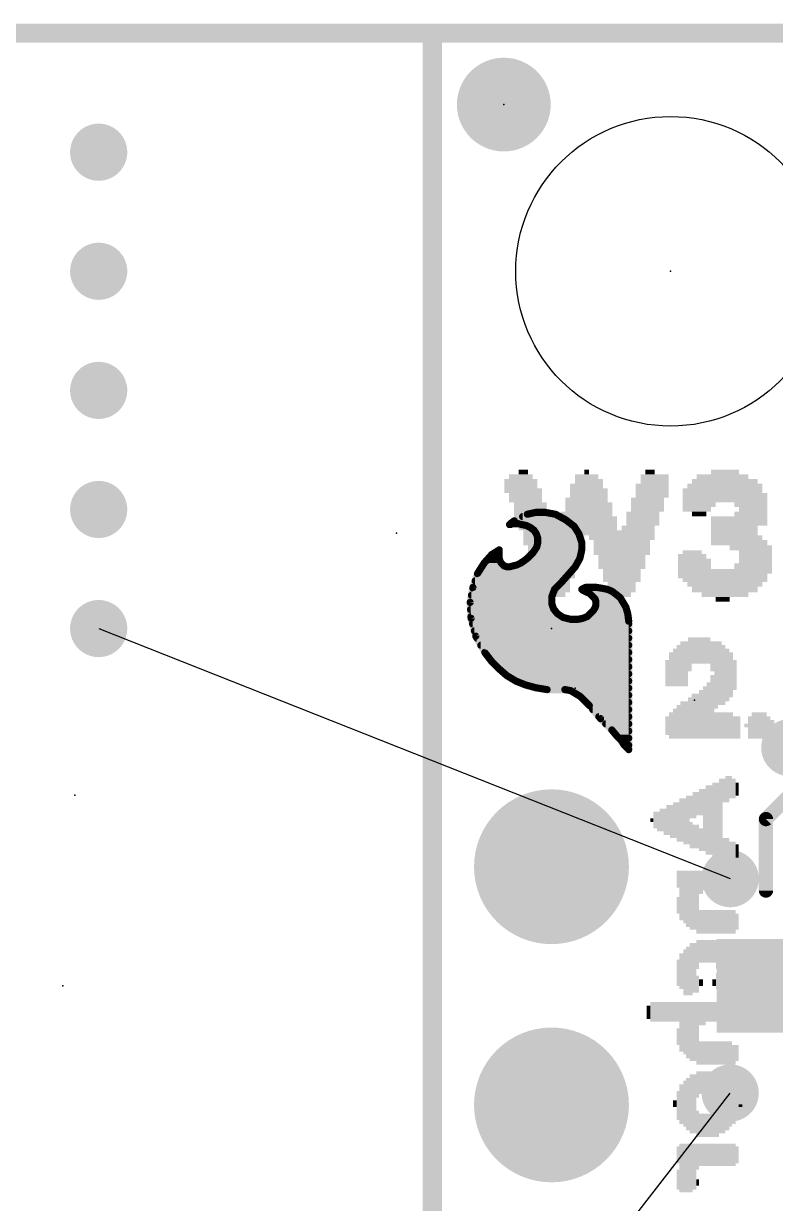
# Model space of a CAD drawing. Extents: x -17 to 166, y -13 to 51.
# Drawn here: x 43.9 to 51.92, y 23.08 to 35.66 of the extents above; entities that cross this region are included whole.
import ezdxf

# ---------------------------------------------------------------- set-up
doc = ezdxf.new("R2010")
doc.units = 0
for name, color, linetype in [('1', 12, 'CONTINUOUS'), ('16', 132, 'CONTINUOUS'), ('18', 110, 'CONTINUOUS'), ('19', 53, 'CONTINUOUS'), ('20', 31, 'CONTINUOUS'), ('21', 41, 'CONTINUOUS'), ('22', 40, 'CONTINUOUS'), ('23', 53, 'CONTINUOUS'), ('24', 53, 'CONTINUOUS')]:
    doc.layers.add(name, color=color, linetype=linetype)

# ---------------------------------------------------------------- blocks, each defined once
blk = doc.blocks.new('RECT')
blk.add_solid([(-0.5, -0.5), (0.5, -0.5), (-0.5, 0.5), (0.5, 0.5)])
blk = doc.blocks.new('PIE')
at = {"const_width": 0.5}
blk.add_lwpolyline([(0, -0.25, 1), (0, 0.25, 1), (0, -0.25)], format="xyb", dxfattribs=at)
blk = doc.blocks.new('ROUNDV')
at = {"const_width": 0.5}
blk.add_lwpolyline([(0, -0.25, 1), (0, 0.25, 1), (0, -0.25)], format="xyb", dxfattribs=at)

msp = doc.modelspace()

# ---------------------------------------------------------------- linework, layer by layer
at = {"layer": '1', "const_width": 0.2032}
for points in [[(25.4, 35.56), (48.26, 35.56)], [(48.26, 35.56), (48.26, 22.86)], [(48.26, 22.86), (48.26, 35.56)], [(48.26, 35.56), (60.96, 35.56)]]:
    msp.add_lwpolyline(points, dxfattribs=at)
at = {"layer": '1', "const_width": 0.1016}
for points in [[(48.3108, 35.56, 1), (48.2092, 35.56)], [(48.3108, 35.56, 1), (48.2092, 35.56)], [(48.26, 35.6108, 1), (48.26, 35.5092)], [(48.26, 35.5092, 1), (48.26, 35.6108)]]:
    msp.add_lwpolyline(points, format="xyb", dxfattribs=at)
at = {"layer": '16'}
for points, const_width in [([(25.4, 35.56), (48.26, 35.56)], 0.2032), ([(48.26, 35.56), (48.26, 22.86)], 0.2032), ([(48.26, 22.86), (48.26, 35.56)], 0.2032), ([(48.26, 35.56), (60.96, 35.56)], 0.2032), ([(49.133, 30.359), (49.273, 30.429)], 0.0762), ([(49.273, 30.429), (49.363, 30.449)], 0.0762), ([(49.363, 30.449), (49.463, 30.449)], 0.0762), ([(49.463, 30.449), (49.573, 30.429)], 0.0762), ([(49.573, 30.429), (49.683, 30.369)], 0.0762), ([(49.083, 30.319), (49.093, 30.329)], 0.0762), ([(49.093, 30.319), (49.083, 30.319)], 0.0762), ([(49.0916, 30.3276), (49.1102, 30.3276)], 0.0762), ([(49.093, 30.329), (49.133, 30.359)], 0.0762), ([(49.113, 30.329), (49.093, 30.319)], 0.0762), ([(49.173, 30.329), (49.113, 30.329)], 0.0762), ([(49.213, 30.319), (49.173, 30.329)], 0.0762), ([(49.1786, 30.3276), (49.7362, 30.3276)], 0.0762), ([(49.263, 30.309), (49.213, 30.319)], 0.0762), ([(49.2226, 30.4038), (49.6192, 30.4038)], 0.0762), ([(49.303, 30.289), (49.263, 30.309)], 0.0762), ([(49.343, 30.259), (49.303, 30.289)], 0.0762), ([(49.683, 30.369), (49.773, 30.299)], 0.0762), ([(49.773, 30.299), (49.823, 30.219)], 0.0762), ([(49.363, 30.229), (49.343, 30.259)], 0.0762), ([(49.3481, 30.2514), (49.8028, 30.2514)], 0.0762), ([(49.373, 30.209), (49.363, 30.229)], 0.0762), ([(49.383, 30.179), (49.373, 30.209)], 0.0762), ([(49.383, 30.119), (49.383, 30.179)], 0.0762), ([(49.383, 30.1752), (49.8376, 30.1752)], 0.0762), ([(49.823, 30.219), (49.853, 30.129)], 0.0762), ([(48.893, 29.999), (48.973, 30.049)], 0.0762), ([(48.973, 30.049), (48.973, 29.959)], 0.0762), ([(49.333, 30.019), (49.373, 30.079)], 0.0762), ([(49.373, 30.079), (49.383, 30.119)], 0.0762), ([(49.378, 30.099), (49.853, 30.099)], 0.0762), ([(49.853, 30.049), (49.833, 29.959)], 0.0762), ([(49.853, 30.129), (49.853, 30.049)], 0.0762), ([(48.743, 29.799), (48.813, 29.909)], 0.0762), ([(48.813, 29.909), (48.893, 29.999)], 0.0762), ([(48.8464, 29.9466), (48.9771, 29.9466)], 0.0762), ([(48.9311, 30.0228), (48.973, 30.0228)], 0.0762), ([(48.973, 29.959), (48.983, 29.929)], 0.0762), ([(48.983, 29.929), (48.993, 29.909)], 0.0762), ([(48.993, 29.909), (49.023, 29.879)], 0.0762), ([(49.163, 29.889), (49.203, 29.909)], 0.0762), ([(49.203, 29.909), (49.233, 29.929)], 0.0762), ([(49.233, 29.929), (49.273, 29.959)], 0.0762), ([(49.2565, 29.9466), (49.8261, 29.9466)], 0.0762), ([(49.273, 29.959), (49.333, 30.019)], 0.0762), ([(49.3355, 30.0228), (49.8472, 30.0228)], 0.0762), ([(49.833, 29.959), (49.783, 29.869)], 0.0762), ([(48.693, 29.649), (48.743, 29.799)], 0.0762), ([(48.7414, 29.7942), (49.7176, 29.7942)], 0.0762), ([(48.7884, 29.8704), (49.0488, 29.8704)], 0.0762), ([(49.023, 29.879), (49.053, 29.869)], 0.0762), ([(49.053, 29.869), (49.083, 29.869)], 0.0762), ([(49.083, 29.869), (49.163, 29.889)], 0.0762), ([(49.0886, 29.8704), (49.7838, 29.8704)], 0.0762), ([(49.713, 29.789), (49.633, 29.699)], 0.0762), ([(49.783, 29.869), (49.713, 29.789)], 0.0762), ([(48.716, 29.718), (49.6499, 29.718)], 0.0762), ([(49.633, 29.699), (49.563, 29.629)], 0.0762), ([(48.663, 29.489), (48.693, 29.649)], 0.0762), ([(48.6774, 29.5656), (49.5392, 29.5656)], 0.0762), ([(48.6917, 29.6418), (49.5758, 29.6418)], 0.0762), ([(49.563, 29.629), (49.533, 29.549)], 0.0762), ([(49.533, 29.549), (49.533, 29.479)], 0.0762), ([(49.853, 29.629), (49.893, 29.649)], 0.0762), ([(49.863, 29.619), (49.853, 29.629)], 0.0762), ([(49.903, 29.599), (49.863, 29.619)], 0.0762), ([(49.8786, 29.6418), (50.0562, 29.6418)], 0.0762), ([(49.893, 29.649), (50.013, 29.649)], 0.0762), ([(49.933, 29.589), (49.903, 29.599)], 0.0762), ([(49.993, 29.529), (49.933, 29.589)], 0.0762), ([(49.9564, 29.5656), (50.2298, 29.5656)], 0.0762), ([(50.013, 29.649), (50.073, 29.639)], 0.0762), ([(50.073, 29.639), (50.123, 29.629)], 0.0762), ([(50.123, 29.629), (50.173, 29.609)], 0.0762), ([(50.173, 29.609), (50.213, 29.579)], 0.0762), ([(50.213, 29.579), (50.263, 29.539)], 0.0762), ([(50.263, 29.539), (50.323, 29.439)], 0.0762), ([(48.673, 29.319), (48.663, 29.489)], 0.0762), ([(48.6631, 29.4894), (49.533, 29.4894)], 0.0762), ([(48.6675, 29.4132), (49.5576, 29.4132)], 0.0762), ([(49.533, 29.479), (49.553, 29.419)], 0.0762), ([(49.553, 29.419), (49.593, 29.369)], 0.0762), ([(49.973, 29.399), (49.993, 29.429)], 0.0762), ([(49.9825, 29.4132), (50.3304, 29.4132)], 0.0762), ([(50.003, 29.499), (49.993, 29.529)], 0.0762), ([(49.993, 29.429), (50.003, 29.459)], 0.0762), ([(50.003, 29.459), (50.003, 29.499)], 0.0762), ([(50.003, 29.4894), (50.2928, 29.4894)], 0.0762), ([(50.323, 29.439), (50.343, 29.369)], 0.0762), ([(48.6719, 29.337), (49.641, 29.337)], 0.0762), ([(48.723, 29.129), (48.673, 29.319)], 0.0762), ([(49.593, 29.369), (49.653, 29.329)], 0.0762), ([(49.653, 29.329), (49.733, 29.309)], 0.0762), ([(49.733, 29.309), (49.813, 29.309)], 0.0762), ([(49.813, 29.309), (49.863, 29.319)], 0.0762), ([(49.863, 29.319), (49.913, 29.339)], 0.0762), ([(49.908, 29.337), (50.347, 29.337)], 0.0762), ([(49.913, 29.339), (49.973, 29.399)], 0.0762), ([(50.343, 29.369), (50.353, 29.289)], 0.0762), ([(50.353, 29.289), (50.353, 27.919)], 0.0762), ([(48.6883, 29.2608), (50.353, 29.2608)], 0.0762), ([(48.7084, 29.1846), (50.353, 29.1846)], 0.0762), ([(48.823, 28.949), (48.723, 29.129)], 0.0762), ([(48.7344, 29.1084), (50.353, 29.1084)], 0.0762), ([(48.7768, 29.0322), (50.353, 29.0322)], 0.0762), ([(48.8191, 28.956), (50.353, 28.956)], 0.0762), ([(48.893, 28.859), (48.823, 28.949)], 0.0762), ([(48.8768, 28.8798), (50.353, 28.8798)], 0.0762), ([(48.973, 28.779), (48.893, 28.859)], 0.0762), ([(48.9484, 28.8036), (50.353, 28.8036)], 0.0762), ([(49.053, 28.709), (48.973, 28.779)], 0.0762), ([(49.032, 28.7274), (50.353, 28.7274)], 0.0762), ([(49.153, 28.649), (49.053, 28.709)], 0.0762), ([(49.1493, 28.6512), (50.353, 28.6512)], 0.0762), ([(49.253, 28.609), (49.153, 28.649)], 0.0762), ([(49.363, 28.579), (49.253, 28.609)], 0.0762), ([(49.483, 28.559), (49.363, 28.579)], 0.0762), ([(49.387, 28.575), (50.353, 28.575)], 0.0762), ([(49.673, 28.559), (49.483, 28.559)], 0.0762), ([(49.733, 28.549), (49.673, 28.559)], 0.0762), ([(49.833, 28.489), (49.733, 28.549)], 0.0762), ([(49.8167, 28.4988), (50.353, 28.4988)], 0.0762), ([(49.933, 28.389), (49.833, 28.489)], 0.0762), ([(49.8994, 28.4226), (50.353, 28.4226)], 0.0762), ([(50.053, 28.249), (49.933, 28.389)], 0.0762), ([(49.9695, 28.3464), (50.353, 28.3464)], 0.0762), ([(50.0348, 28.2702), (50.353, 28.2702)], 0.0762), ([(50.173, 28.129), (50.053, 28.249)], 0.0762), ([(50.108, 28.194), (50.353, 28.194)], 0.0762), ([(50.223, 28.069), (50.173, 28.129)], 0.0762), ([(50.1823, 28.1178), (50.353, 28.1178)], 0.0762), ([(50.273, 28.019), (50.223, 28.069)], 0.0762), ([(50.2504, 28.0416), (50.353, 28.0416)], 0.0762), ([(50.303, 27.969), (50.273, 28.019)], 0.0762), ([(50.353, 27.919), (50.303, 27.969)], 0.0762), ([(50.3066, 27.9654), (50.353, 27.9654)], 0.0762)]:
    msp.add_lwpolyline(points, dxfattribs=dict(at, const_width=const_width))
for points, const_width in [([(48.3108, 35.56, 1), (48.2092, 35.56)], 0.1016), ([(48.3108, 35.56, 1), (48.2092, 35.56)], 0.1016), ([(48.26, 35.6108, 1), (48.26, 35.5092)], 0.1016), ([(48.26, 35.5092, 1), (48.26, 35.6108)], 0.1016), ([(49.2689, 30.4476, 1), (49.2771, 30.4104)], 0.0381), ([(49.2815, 30.412, 1), (49.2645, 30.446)], 0.0381), ([(49.363, 30.4681, 1), (49.363, 30.43)], 0.0381), ([(49.3671, 30.4304, 1), (49.3589, 30.4676)], 0.0381), ([(49.4664, 30.4677, 1), (49.4596, 30.4303)], 0.0381), ([(49.463, 30.43, 1), (49.463, 30.4681)], 0.0381), ([(49.5821, 30.4457, 1), (49.5639, 30.4123)], 0.0381), ([(49.5696, 30.4103, 1), (49.5764, 30.4477)], 0.0381), ([(49.083, 30.3381, 1), (49.083, 30.3)], 0.0381), ([(49.0695, 30.3325, 1), (49.0965, 30.3055)], 0.0381), ([(49.0916, 30.3467, 1), (49.0916, 30.3086)], 0.0381), ([(49.0845, 30.336, 1), (49.1015, 30.302)], 0.0381), ([(49.0816, 30.3442, 1), (49.1044, 30.3138)], 0.0381), ([(49.1065, 30.3155, 1), (49.0795, 30.3425)], 0.0381), ([(49.093, 30.3, 1), (49.093, 30.3381)], 0.0381), ([(49.113, 30.3481, 1), (49.113, 30.31)], 0.0381), ([(49.1215, 30.312, 1), (49.1045, 30.346)], 0.0381), ([(49.1102, 30.3086, 1), (49.1102, 30.3467)], 0.0381), ([(49.1245, 30.376, 1), (49.1415, 30.342)], 0.0381), ([(49.1444, 30.3438, 1), (49.1216, 30.3742)], 0.0381), ([(49.1776, 30.3475, 1), (49.1684, 30.3105)], 0.0381), ([(49.1786, 30.3467, 1), (49.1786, 30.3086)], 0.0381), ([(49.173, 30.31, 1), (49.173, 30.3481)], 0.0381), ([(49.2167, 30.3377, 1), (49.2093, 30.3003)], 0.0381), ([(49.2226, 30.4229, 1), (49.2226, 30.3848)], 0.0381), ([(49.2084, 30.3005, 1), (49.2176, 30.3375)], 0.0381), ([(49.2715, 30.326, 1), (49.2545, 30.292)], 0.0381), ([(49.2593, 30.2903, 1), (49.2667, 30.3277)], 0.0381), ([(49.3144, 30.3042, 1), (49.2916, 30.2738)], 0.0381), ([(49.2945, 30.272, 1), (49.3115, 30.306)], 0.0381), ([(49.6192, 30.3848, 1), (49.6192, 30.4229)], 0.0381), ([(49.6947, 30.384, 1), (49.6713, 30.354)], 0.0381), ([(49.6739, 30.3523, 1), (49.6921, 30.3857)], 0.0381), ([(49.7362, 30.3086, 1), (49.7362, 30.3467)], 0.0381), ([(49.7892, 30.3091, 1), (49.7568, 30.2889)], 0.0381), ([(49.7613, 30.284, 1), (49.7847, 30.314)], 0.0381), ([(49.3589, 30.2696, 1), (49.3271, 30.2484)], 0.0381), ([(49.3481, 30.2705, 1), (49.3481, 30.2324)], 0.0381), ([(49.3316, 30.2438, 1), (49.3544, 30.2742)], 0.0381), ([(49.38, 30.2375, 1), (49.346, 30.2205)], 0.0381), ([(49.3471, 30.2184, 1), (49.3789, 30.2396)], 0.0381), ([(49.3911, 30.215, 1), (49.3549, 30.203)], 0.0381), ([(49.356, 30.2005, 1), (49.39, 30.2175)], 0.0381), ([(49.4021, 30.179, 1), (49.364, 30.179)], 0.0381), ([(49.383, 30.1943, 1), (49.383, 30.1562)], 0.0381), ([(49.3649, 30.173, 1), (49.4011, 30.185)], 0.0381), ([(49.8028, 30.2324, 1), (49.8028, 30.2705)], 0.0381), ([(49.8411, 30.225, 1), (49.8049, 30.213)], 0.0381), ([(49.8068, 30.2089, 1), (49.8392, 30.2291)], 0.0381), ([(49.8376, 30.1562, 1), (49.8376, 30.1943)], 0.0381), ([(48.992, 30.049, 1), (48.9539, 30.049)], 0.0381), ([(48.9831, 30.0328, 1), (48.9629, 30.0652)], 0.0381), ([(49.3545, 30.0836, 1), (49.3915, 30.0744)], 0.0381), ([(49.3889, 30.0684, 1), (49.3571, 30.0896)], 0.0381), ([(49.378, 30.1181, 1), (49.378, 30.08)], 0.0381), ([(49.364, 30.119, 1), (49.4021, 30.119)], 0.0381), ([(49.4015, 30.1144, 1), (49.3645, 30.1236)], 0.0381), ([(49.8721, 30.129, 1), (49.834, 30.129)], 0.0381), ([(49.8716, 30.0449, 1), (49.8344, 30.0531)], 0.0381), ([(49.8349, 30.123, 1), (49.8711, 30.135)], 0.0381), ([(49.853, 30.08, 1), (49.853, 30.1181)], 0.0381), ([(48.8291, 29.8988, 1), (48.7969, 29.9192)], 0.0381), ([(48.8464, 29.9657, 1), (48.8464, 29.9276)], 0.0381), ([(48.8829, 30.0152, 1), (48.9031, 29.9828)], 0.0381), ([(48.9072, 29.9863, 1), (48.8788, 30.0117)], 0.0381), ([(48.9311, 30.0419, 1), (48.9311, 30.0038)], 0.0381), ([(48.9539, 29.959, 1), (48.992, 29.959)], 0.0381), ([(48.9911, 29.965, 1), (48.9549, 29.953)], 0.0381), ([(49, 29.9375, 1), (48.966, 29.9205)], 0.0381), ([(48.9649, 29.923, 1), (49.0011, 29.935)], 0.0381), ([(48.973, 30.0038, 1), (48.973, 30.0419)], 0.0381), ([(49.0065, 29.9225, 1), (48.9795, 29.8955)], 0.0381), ([(48.9771, 29.9276, 1), (48.9771, 29.9657)], 0.0381), ([(49.2115, 29.892, 1), (49.1945, 29.926)], 0.0381), ([(49.2216, 29.9442, 1), (49.2444, 29.9138)], 0.0381), ([(49.2436, 29.9131, 1), (49.2224, 29.9449)], 0.0381), ([(49.2565, 29.9657, 1), (49.2565, 29.9276)], 0.0381), ([(49.2595, 29.9725, 1), (49.2865, 29.9455)], 0.0381), ([(49.2844, 29.9438, 1), (49.2616, 29.9742)], 0.0381), ([(49.3171, 30.0296, 1), (49.3489, 30.0084)], 0.0381), ([(49.3355, 30.0419, 1), (49.3355, 30.0038)], 0.0381), ([(49.3465, 30.0055, 1), (49.3195, 30.0325)], 0.0381), ([(49.8144, 29.9631, 1), (49.8516, 29.9549)], 0.0381), ([(49.8497, 29.9497, 1), (49.8163, 29.9683)], 0.0381), ([(49.8261, 29.9276, 1), (49.8261, 29.9657)], 0.0381), ([(49.834, 30.049, 1), (49.8721, 30.049)], 0.0381), ([(49.8472, 30.0038, 1), (49.8472, 30.0419)], 0.0381), ([(48.7414, 29.8133, 1), (48.7414, 29.7752)], 0.0381), ([(48.7269, 29.8092, 1), (48.7591, 29.7888)], 0.0381), ([(48.7611, 29.793, 1), (48.7249, 29.805)], 0.0381), ([(48.7884, 29.8895, 1), (48.7884, 29.8514)], 0.0381), ([(48.7988, 29.9217, 1), (48.8272, 29.8963)], 0.0381), ([(48.976, 29.9005, 1), (49.01, 29.9175)], 0.0381), ([(49.029, 29.8971, 1), (49.017, 29.8609)], 0.0381), ([(49.0095, 29.8655, 1), (49.0365, 29.8925)], 0.0381), ([(49.053, 29.888, 1), (49.053, 29.8499)], 0.0381), ([(49.047, 29.8509, 1), (49.059, 29.8871)], 0.0381), ([(49.0488, 29.8514, 1), (49.0488, 29.8895)], 0.0381), ([(49.0784, 29.8875, 1), (49.0876, 29.8505)], 0.0381), ([(49.0886, 29.8895, 1), (49.0886, 29.8514)], 0.0381), ([(49.083, 29.8499, 1), (49.083, 29.888)], 0.0381), ([(49.1545, 29.906, 1), (49.1715, 29.872)], 0.0381), ([(49.1676, 29.8705, 1), (49.1584, 29.9075)], 0.0381), ([(49.1924, 29.9249, 1), (49.2136, 29.8931)], 0.0381), ([(49.6987, 29.8015, 1), (49.7273, 29.7765)], 0.0381), ([(49.7272, 29.7763, 1), (49.6988, 29.8017)], 0.0381), ([(49.7176, 29.7752, 1), (49.7176, 29.8133)], 0.0381), ([(49.7663, 29.8783, 1), (49.7997, 29.8597)], 0.0381), ([(49.7973, 29.8565, 1), (49.7687, 29.8815)], 0.0381), ([(49.7838, 29.8514, 1), (49.7838, 29.8895)], 0.0381), ([(48.716, 29.737, 1), (48.716, 29.6989)], 0.0381), ([(49.6188, 29.7117, 1), (49.6472, 29.6863)], 0.0381), ([(49.6465, 29.6855, 1), (49.6195, 29.7125)], 0.0381), ([(49.6499, 29.6989, 1), (49.6499, 29.737)], 0.0381), ([(48.6774, 29.5846, 1), (48.6774, 29.5465)], 0.0381), ([(48.6917, 29.6608, 1), (48.6917, 29.6227)], 0.0381), ([(48.6749, 29.655, 1), (48.7111, 29.643)], 0.0381), ([(48.7117, 29.6455, 1), (48.6743, 29.6525)], 0.0381), ([(49.5152, 29.5557, 1), (49.5508, 29.5423)], 0.0381), ([(49.5521, 29.549, 1), (49.514, 29.549)], 0.0381), ([(49.5392, 29.5465, 1), (49.5392, 29.5846)], 0.0381), ([(49.5495, 29.6425, 1), (49.5765, 29.6155)], 0.0381), ([(49.5808, 29.6223, 1), (49.5452, 29.6357)], 0.0381), ([(49.5758, 29.6227, 1), (49.5758, 29.6608)], 0.0381), ([(49.8665, 29.6425, 1), (49.8395, 29.6155)], 0.0381), ([(49.8445, 29.646, 1), (49.8615, 29.612)], 0.0381), ([(49.8715, 29.636, 1), (49.8545, 29.602)], 0.0381), ([(49.8495, 29.6055, 1), (49.8765, 29.6325)], 0.0381), ([(49.8786, 29.6608, 1), (49.8786, 29.6227)], 0.0381), ([(49.893, 29.6681, 1), (49.893, 29.63)], 0.0381), ([(49.909, 29.6171, 1), (49.897, 29.5809)], 0.0381), ([(49.9015, 29.632, 1), (49.8845, 29.666)], 0.0381), ([(49.8945, 29.582, 1), (49.9115, 29.616)], 0.0381), ([(49.9465, 29.6025, 1), (49.9195, 29.5755)], 0.0381), ([(49.927, 29.5709, 1), (49.939, 29.6071)], 0.0381), ([(49.9564, 29.5846, 1), (49.9564, 29.5465)], 0.0381), ([(50.0161, 29.6678, 1), (50.0099, 29.6302)], 0.0381), ([(50.013, 29.63, 1), (50.013, 29.6681)], 0.0381), ([(50.0767, 29.6577, 1), (50.0693, 29.6203)], 0.0381), ([(50.0562, 29.6227, 1), (50.0562, 29.6608)], 0.0381), ([(50.0699, 29.6202, 1), (50.0761, 29.6578)], 0.0381), ([(50.1301, 29.6467, 1), (50.1159, 29.6113)], 0.0381), ([(50.1193, 29.6103, 1), (50.1267, 29.6477)], 0.0381), ([(50.1844, 29.6242, 1), (50.1616, 29.5938)], 0.0381), ([(50.1659, 29.5913, 1), (50.1801, 29.6267)], 0.0381), ([(50.2249, 29.5939, 1), (50.2011, 29.5641)], 0.0381), ([(50.2016, 29.5638, 1), (50.2244, 29.5942)], 0.0381), ([(50.2298, 29.5465, 1), (50.2298, 29.5846)], 0.0381), ([(50.2793, 29.5488, 1), (50.2467, 29.5292)], 0.0381), ([(50.2511, 29.5241, 1), (50.2749, 29.5539)], 0.0381), ([(48.682, 29.4901, 1), (48.644, 29.4879)], 0.0381), ([(48.6443, 29.4925, 1), (48.6817, 29.4855)], 0.0381), ([(48.6631, 29.5084, 1), (48.6631, 29.4703)], 0.0381), ([(48.6675, 29.4322, 1), (48.6675, 29.3941)], 0.0381), ([(49.5511, 29.485, 1), (49.5149, 29.473)], 0.0381), ([(49.514, 29.479, 1), (49.5521, 29.479)], 0.0381), ([(49.533, 29.4703, 1), (49.533, 29.5084)], 0.0381), ([(49.5679, 29.4309, 1), (49.5381, 29.4071)], 0.0381), ([(49.5349, 29.413, 1), (49.5711, 29.425)], 0.0381), ([(49.5576, 29.3941, 1), (49.5576, 29.4322)], 0.0381), ([(49.9825, 29.4322, 1), (49.9825, 29.3941)], 0.0381), ([(50.0111, 29.535, 1), (49.9749, 29.523)], 0.0381), ([(49.9749, 29.435, 1), (50.0111, 29.423)], 0.0381), ([(50.0089, 29.4184, 1), (49.9771, 29.4396)], 0.0381), ([(49.9795, 29.5155, 1), (50.0065, 29.5425)], 0.0381), ([(50.003, 29.5084, 1), (50.003, 29.4703)], 0.0381), ([(50.0221, 29.499, 1), (49.984, 29.499)], 0.0381), ([(49.984, 29.459, 1), (50.0221, 29.459)], 0.0381), ([(49.9849, 29.493, 1), (50.0211, 29.505)], 0.0381), ([(50.0211, 29.453, 1), (49.9849, 29.465)], 0.0381), ([(50.2928, 29.4703, 1), (50.2928, 29.5084)], 0.0381), ([(50.3413, 29.4442, 1), (50.3047, 29.4338)], 0.0381), ([(50.3067, 29.4292, 1), (50.3393, 29.4488)], 0.0381), ([(50.3304, 29.3941, 1), (50.3304, 29.4322)], 0.0381), ([(48.6719, 29.356, 1), (48.6719, 29.3179)], 0.0381), ([(48.6914, 29.3238, 1), (48.6546, 29.3142)], 0.0381), ([(48.654, 29.3179, 1), (48.692, 29.3201)], 0.0381), ([(49.6036, 29.3849, 1), (49.5824, 29.3531)], 0.0381), ([(49.5781, 29.3571, 1), (49.6079, 29.3809)], 0.0381), ([(49.6576, 29.3475, 1), (49.6484, 29.3105)], 0.0381), ([(49.641, 29.3179, 1), (49.641, 29.356)], 0.0381), ([(49.6424, 29.3131, 1), (49.6636, 29.3449)], 0.0381), ([(49.733, 29.3281, 1), (49.733, 29.29)], 0.0381), ([(49.7284, 29.2905, 1), (49.7376, 29.3275)], 0.0381), ([(49.8093, 29.3277, 1), (49.8167, 29.2903)], 0.0381), ([(49.813, 29.29, 1), (49.813, 29.3281)], 0.0381), ([(49.8559, 29.3367, 1), (49.8701, 29.3013)], 0.0381), ([(49.8667, 29.3003, 1), (49.8593, 29.3377)], 0.0381), ([(49.908, 29.356, 1), (49.908, 29.3179)], 0.0381), ([(49.8995, 29.3525, 1), (49.9265, 29.3255)], 0.0381), ([(49.9201, 29.3213, 1), (49.9059, 29.3567)], 0.0381), ([(49.9571, 29.4096, 1), (49.9889, 29.3884)], 0.0381), ([(49.9865, 29.3855, 1), (49.9595, 29.4125)], 0.0381), ([(50.3619, 29.3714, 1), (50.3241, 29.3666)], 0.0381), ([(50.3247, 29.3638, 1), (50.3613, 29.3742)], 0.0381), ([(50.3721, 29.289, 1), (50.334, 29.289)], 0.0381), ([(50.347, 29.3179, 1), (50.347, 29.356)], 0.0381), ([(48.6883, 29.2798, 1), (48.6883, 29.2417)], 0.0381), ([(48.7084, 29.2036, 1), (48.7084, 29.1655)], 0.0381), ([(50.3341, 29.2866, 1), (50.3719, 29.2914)], 0.0381), ([(50.353, 29.2417, 1), (50.353, 29.2798)], 0.0381), ([(50.353, 29.1655, 1), (50.353, 29.2036)], 0.0381), ([(48.7397, 29.1383, 1), (48.7063, 29.1197)], 0.0381), ([(48.7046, 29.1242, 1), (48.7414, 29.1338)], 0.0381), ([(48.7344, 29.1275, 1), (48.7344, 29.0894)], 0.0381), ([(48.7768, 29.0513, 1), (48.7768, 29.0132)], 0.0381), ([(50.353, 29.0894, 1), (50.353, 29.1275)], 0.0381), ([(50.353, 29.0132, 1), (50.353, 29.0513)], 0.0381), ([(48.8191, 28.9751, 1), (48.8191, 28.937)], 0.0381), ([(48.838, 28.9607, 1), (48.808, 28.9373)], 0.0381), ([(48.8063, 28.9397, 1), (48.8397, 28.9583)], 0.0381), ([(50.353, 28.937, 1), (50.353, 28.9751)], 0.0381), ([(48.8768, 28.8989, 1), (48.8768, 28.8608)], 0.0381), ([(48.9065, 28.8725, 1), (48.8795, 28.8455)], 0.0381), ([(48.878, 28.8473, 1), (48.908, 28.8707)], 0.0381), ([(48.9484, 28.8227, 1), (48.9484, 28.7846)], 0.0381), ([(48.9855, 28.7933, 1), (48.9605, 28.7647)], 0.0381), ([(50.353, 28.8608, 1), (50.353, 28.8989)], 0.0381), ([(50.353, 28.7846, 1), (50.353, 28.8227)], 0.0381), ([(48.9595, 28.7655, 1), (48.9865, 28.7925)], 0.0381), ([(49.032, 28.7465, 1), (49.032, 28.7084)], 0.0381), ([(49.0628, 28.7253, 1), (49.0432, 28.6927)], 0.0381), ([(49.0405, 28.6947, 1), (49.0655, 28.7233)], 0.0381), ([(49.1493, 28.6703, 1), (49.1493, 28.6322)], 0.0381), ([(49.1601, 28.6667, 1), (49.1459, 28.6313)], 0.0381), ([(50.353, 28.7084, 1), (50.353, 28.7465)], 0.0381), ([(50.353, 28.6322, 1), (50.353, 28.6703)], 0.0381), ([(49.1432, 28.6327, 1), (49.1628, 28.6653)], 0.0381), ([(49.258, 28.6274, 1), (49.248, 28.5906)], 0.0381), ([(49.2459, 28.5913, 1), (49.2601, 28.6267)], 0.0381), ([(49.3661, 28.5978, 1), (49.3599, 28.5602)], 0.0381), ([(49.358, 28.5606, 1), (49.368, 28.5974)], 0.0381), ([(49.387, 28.5941, 1), (49.387, 28.556)], 0.0381), ([(49.483, 28.5781, 1), (49.483, 28.54)], 0.0381), ([(49.4799, 28.5402, 1), (49.4861, 28.5778)], 0.0381), ([(49.6761, 28.5778, 1), (49.6699, 28.5402)], 0.0381), ([(49.673, 28.54, 1), (49.673, 28.5781)], 0.0381), ([(49.7428, 28.5653, 1), (49.7232, 28.5327)], 0.0381), ([(49.7299, 28.5302, 1), (49.7361, 28.5678)], 0.0381), ([(50.353, 28.556, 1), (50.353, 28.5941)], 0.0381), ([(49.8167, 28.5179, 1), (49.8167, 28.4798)], 0.0381), ([(49.8465, 28.5025, 1), (49.8195, 28.4755)], 0.0381), ([(49.8232, 28.4727, 1), (49.8428, 28.5053)], 0.0381), ([(49.8994, 28.4417, 1), (49.8994, 28.4036)], 0.0381), ([(50.353, 28.4798, 1), (50.353, 28.5179)], 0.0381), ([(50.353, 28.4036, 1), (50.353, 28.4417)], 0.0381), ([(49.9475, 28.4014, 1), (49.9185, 28.3766)], 0.0381), ([(49.9195, 28.3755, 1), (49.9465, 28.4025)], 0.0381), ([(49.9695, 28.3655, 1), (49.9695, 28.3274)], 0.0381), ([(50.353, 28.3274, 1), (50.353, 28.3655)], 0.0381), ([(50.0348, 28.2893, 1), (50.0348, 28.2512)], 0.0381), ([(50.0665, 28.2625, 1), (50.0395, 28.2355)], 0.0381), ([(50.0385, 28.2366, 1), (50.0675, 28.2614)], 0.0381), ([(50.108, 28.2131, 1), (50.108, 28.175)], 0.0381), ([(50.353, 28.2512, 1), (50.353, 28.2893)], 0.0381), ([(50.353, 28.175, 1), (50.353, 28.2131)], 0.0381), ([(50.1876, 28.1412, 1), (50.1584, 28.1168)], 0.0381), ([(50.1595, 28.1155, 1), (50.1865, 28.1425)], 0.0381), ([(50.1823, 28.1369, 1), (50.1823, 28.0988)], 0.0381), ([(50.2365, 28.0825, 1), (50.2095, 28.0555)], 0.0381), ([(50.2084, 28.0568, 1), (50.2376, 28.0812)], 0.0381), ([(50.2504, 28.0607, 1), (50.2504, 28.0226)], 0.0381), ([(50.353, 28.0988, 1), (50.353, 28.1369)], 0.0381), ([(50.353, 28.0226, 1), (50.353, 28.0607)], 0.0381), ([(50.2893, 28.0288, 1), (50.2567, 28.0092)], 0.0381), ([(50.2595, 28.0055, 1), (50.2865, 28.0325)], 0.0381), ([(50.3165, 27.9825, 1), (50.2895, 27.9555)], 0.0381), ([(50.2867, 27.9592, 1), (50.3193, 27.9788)], 0.0381), ([(50.3066, 27.9845, 1), (50.3066, 27.9464)], 0.0381), ([(50.334, 27.919, 1), (50.3721, 27.919)], 0.0381), ([(50.3395, 27.9055, 1), (50.3665, 27.9325)], 0.0381), ([(50.353, 27.9464, 1), (50.353, 27.9845)], 0.0381)]:
    msp.add_lwpolyline(points, format="xyb", dxfattribs=dict(at, const_width=const_width))
at = {"layer": '19'}
for p, q in [((44.704, 29.21), (51.435, 26.543)), ((44.45, 15.24), (51.435, 24.257))]:
    msp.add_line(p, q, dxfattribs=at)
at = {"layer": '20', "const_width": 0.2032}
for points in [[(0, 35.56), (60.96, 35.56)], [(48.26, 35.56), (48.26, 0)]]:
    msp.add_lwpolyline(points, dxfattribs=at)
at = {"layer": '20', "const_width": 0.1016}
msp.add_lwpolyline([(48.3108, 35.56, 1), (48.2092, 35.56)], format="xyb", dxfattribs=at)
at = {"layer": '20'}
msp.add_circle((50.8, 33.02), 1.651, dxfattribs=at)
at = {"layer": '21', "const_width": 0.1524}
for points in [[(51.816, 27.178), (52.324, 27.686)], [(51.816, 26.416), (51.816, 27.178)]]:
    msp.add_lwpolyline(points, dxfattribs=at)
at = {"layer": '21', "const_width": 0.0762}
for points in [[(51.8541, 27.178, 1), (51.7779, 27.178)], [(51.7891, 27.2049, 1), (51.8429, 27.1511)], [(51.7779, 26.416, 1), (51.8541, 26.416)]]:
    msp.add_lwpolyline(points, format="xyb", dxfattribs=at)
at = {"layer": '23'}
for p in [(49.022, 34.798), (50.8, 33.02), (47.879, 30.226), (49.784, 28.575)]:
    msp.add_point(p, dxfattribs=at)
at = {"layer": '24'}
for p in [(49.53, 29.21), (51.054, 28.448), (44.45, 27.432), (44.323, 25.4)]:
    msp.add_point(p, dxfattribs=at)

# ---------------------------------------------------------------- block references
at = {"layer": '1'}
msp.add_blockref('PIE', (49.022, 34.798), dxfattribs=at)
at = {"layer": '1', "xscale": 1.05}
msp.add_blockref('RECT', (51.815, 25.4), dxfattribs=at)
at = {"layer": '18'}
for p, xscale, yscale in [((44.704, 34.29), 0.6096, 0.6096), ((44.704, 34.29), 0.6096, 0.6096), ((44.704, 33.02), 0.6096, 0.6096), ((44.704, 33.02), 0.6096, 0.6096), ((44.704, 31.75), 0.6096, 0.6096), ((44.704, 31.75), 0.6096, 0.6096), ((44.704, 30.48), 0.6096, 0.6096), ((44.704, 30.48), 0.6096, 0.6096), ((44.704, 29.21), 0.6096, 0.6096), ((44.704, 29.21), 0.6096, 0.6096), ((52.07, 27.94), 0.6096, 0.6096), ((52.07, 27.94), 0.6096, 0.6096), ((49.53, 26.67), 1.651, 1.651), ((49.53, 26.67), 1.651, 1.651), ((51.435, 26.543), 0.6096, 0.6096), ((51.435, 26.543), 0.6096, 0.6096), ((49.53, 24.13), 1.651, 1.651), ((49.53, 24.13), 1.651, 1.651), ((51.435, 24.257), 0.6096, 0.6096), ((51.435, 24.257), 0.6096, 0.6096)]:
    msp.add_blockref('ROUNDV', p, dxfattribs=dict(at, xscale=xscale, yscale=yscale))
at = {"layer": '21'}
for p, xscale, yscale in [((49.204, 30.831), 0.25, 0.05), ((49.229, 30.881), 0.1, 0.05), ((49.904, 30.831), 0.25, 0.05), ((49.904, 30.881), 0.05, 0.05), ((50.629, 30.831), 0.3, 0.05), ((50.579, 30.881), 0.1, 0.05), ((51.354, 30.831), 0.55, 0.05), ((51.379, 30.881), 0.3, 0.05), ((49.204, 30.781), 0.35, 0.05), ((49.204, 30.731), 0.35, 0.05), ((49.229, 30.681), 0.4, 0.05), ((49.904, 30.731), 0.35, 0.05), ((49.929, 30.681), 0.4, 0.05), ((49.929, 30.781), 0.3, 0.05), ((50.604, 30.731), 0.35, 0.05), ((50.604, 30.681), 0.35, 0.05), ((50.629, 30.781), 0.3, 0.05), ((51.354, 30.681), 0.85, 0.05), ((51.379, 30.731), 0.8, 0.05), ((51.379, 30.781), 0.7, 0.05), ((49.254, 30.631), 0.35, 0.05), ((49.254, 30.581), 0.35, 0.05), ((49.904, 30.581), 0.45, 0.05), ((49.929, 30.631), 0.4, 0.05), ((50.554, 30.581), 0.35, 0.05), ((50.604, 30.631), 0.35, 0.05), ((51.379, 30.631), 0.9, 0.05), ((51.379, 30.581), 0.9, 0.05), ((49.304, 30.531), 0.35, 0.05), ((49.304, 30.481), 0.35, 0.05), ((49.304, 30.431), 0.35, 0.05), ((49.904, 30.431), 0.55, 0.05), ((49.929, 30.531), 0.5, 0.05), ((49.929, 30.481), 0.5, 0.05), ((50.504, 30.431), 0.35, 0.05), ((50.554, 30.531), 0.35, 0.05), ((50.554, 30.481), 0.35, 0.05), ((51.104, 30.531), 0.35, 0.05), ((51.079, 30.481), 0.3, 0.05), ((51.104, 30.431), 0.15, 0.05), ((51.654, 30.531), 0.35, 0.05), ((51.654, 30.431), 0.35, 0.05), ((51.679, 30.481), 0.3, 0.05), ((49.354, 30.381), 0.35, 0.05), ((49.354, 30.331), 0.35, 0.05), ((49.929, 30.381), 0.6, 0.05), ((49.929, 30.331), 0.6, 0.05), ((50.504, 30.381), 0.35, 0.05), ((50.504, 30.331), 0.35, 0.05), ((51.529, 30.381), 0.6, 0.05), ((51.529, 30.331), 0.6, 0.05), ((49.354, 30.281), 0.35, 0.05), ((49.929, 30.231), 1.4, 0.05), ((49.554, 30.181), 0.65, 0.05), ((49.904, 30.281), 0.65, 0.05), ((50.279, 30.181), 0.7, 0.05), ((50.454, 30.281), 0.35, 0.05), ((51.479, 30.281), 0.5, 0.05), ((51.479, 30.231), 0.5, 0.05), ((51.504, 30.181), 0.55, 0.05), ((49.554, 30.126), 0.65, 0.06), ((49.579, 30.071), 0.6, 0.05), ((50.279, 30.126), 0.6, 0.06), ((50.279, 30.071), 0.6, 0.05), ((51.529, 30.126), 0.6, 0.06), ((51.654, 30.071), 0.45, 0.05), ((49.554, 30.021), 0.55, 0.05), ((49.554, 29.981), 0.55, 0.05), ((49.579, 29.931), 0.5, 0.05), ((50.279, 30.021), 0.6, 0.05), ((50.279, 29.981), 0.5, 0.05), ((50.279, 29.931), 0.5, 0.05), ((51.029, 29.981), 0.3, 0.05), ((51.054, 29.931), 0.35, 0.05), ((51.029, 30.021), 0.2, 0.05), ((51.704, 30.021), 0.35, 0.05), ((51.704, 29.981), 0.35, 0.05), ((51.704, 29.931), 0.35, 0.05), ((49.554, 29.876), 0.45, 0.06), ((49.554, 29.821), 0.45, 0.05), ((50.279, 29.876), 0.5, 0.06), ((50.279, 29.821), 0.4, 0.05), ((51.054, 29.876), 0.35, 0.06), ((51.679, 29.876), 0.4, 0.06), ((49.579, 29.771), 0.4, 0.05), ((49.554, 29.731), 0.35, 0.05), ((49.554, 29.681), 0.35, 0.05), ((50.279, 29.771), 0.4, 0.05), ((50.279, 29.731), 0.4, 0.05), ((50.279, 29.681), 0.3, 0.05), ((51.354, 29.771), 0.95, 0.05), ((51.379, 29.731), 0.9, 0.05), ((51.379, 29.681), 0.8, 0.05), ((49.579, 29.626), 0.3, 0.06), ((49.579, 29.571), 0.2, 0.05), ((50.279, 29.626), 0.3, 0.06), ((50.279, 29.571), 0.2, 0.05), ((51.379, 29.626), 0.7, 0.06), ((51.379, 29.571), 0.5, 0.05), ((51.354, 29.521), 0.15, 0.05), ((51.124, 29.055), 0.44, 0.04), ((51.104, 29.095), 0.24, 0.04), ((51.124, 28.935), 0.68, 0.04), ((51.124, 28.975), 0.6, 0.04), ((51.124, 29.015), 0.52, 0.04), ((51.124, 28.855), 0.76, 0.04), ((50.884, 28.815), 0.28, 0.04), ((51.124, 28.895), 0.68, 0.04), ((51.364, 28.815), 0.28, 0.04), ((50.884, 28.775), 0.28, 0.04), ((50.864, 28.735), 0.24, 0.04), ((50.864, 28.695), 0.24, 0.04), ((51.364, 28.775), 0.28, 0.04), ((51.364, 28.695), 0.28, 0.04), ((51.384, 28.735), 0.24, 0.04), ((50.864, 28.655), 0.24, 0.04), ((50.864, 28.615), 0.24, 0.04), ((51.324, 28.575), 0.36, 0.04), ((51.344, 28.615), 0.32, 0.04), ((51.364, 28.655), 0.28, 0.04), ((51.144, 28.415), 0.48, 0.04), ((51.204, 28.455), 0.44, 0.04), ((51.244, 28.495), 0.44, 0.04), ((51.284, 28.535), 0.36, 0.04), ((51.124, 28.295), 0.68, 0.04), ((51.044, 28.335), 0.44, 0.04), ((51.084, 28.375), 0.44, 0.04), ((51.744, 28.295), 0.16, 0.04), ((51.144, 28.255), 0.8, 0.04), ((51.144, 28.215), 0.8, 0.04), ((51.144, 28.175), 0.8, 0.04), ((51.744, 28.175), 0.32, 0.04), ((51.744, 28.255), 0.24, 0.04), ((51.764, 28.215), 0.28, 0.04), ((51.144, 28.135), 0.8, 0.04), ((51.144, 28.095), 0.8, 0.04), ((51.164, 28.055), 0.76, 0.04), ((51.764, 28.135), 0.28, 0.04), ((51.744, 28.095), 0.24, 0.04), ((51.744, 28.055), 0.24, 0.04)]:
    msp.add_blockref('RECT', p, dxfattribs=dict(at, xscale=xscale, yscale=yscale))
at = {"layer": '21', "yscale": 0.05}
msp.add_blockref('RECT', (51.379, 29.821), dxfattribs=at)
at = {"layer": '22', "rotation": 270}
for p, xscale, yscale in [((51.264, 27.168), 0.8, 0.04), ((51.299, 27.168), 0.8, 0.03), ((51.334, 27.168), 0.88, 0.04), ((51.369, 27.483), 0.25, 0.03), ((51.404, 27.498), 0.28, 0.04), ((51.439, 27.518), 0.24, 0.03), ((51.474, 27.503), 0.21, 0.04), ((51.509, 27.498), 0.14, 0.03), ((51.054, 27.328), 0.28, 0.04), ((51.089, 27.343), 0.25, 0.03), ((51.124, 27.358), 0.28, 0.04), ((51.159, 27.168), 0.66, 0.03), ((51.194, 27.168), 0.74, 0.04), ((51.229, 27.168), 0.74, 0.03), ((50.774, 27.168), 0.32, 0.04), ((50.809, 27.153), 0.35, 0.03), ((50.844, 27.168), 0.38, 0.04), ((50.879, 27.148), 0.42, 0.03), ((50.914, 27.168), 0.46, 0.04), ((50.949, 27.153), 0.49, 0.03), ((50.984, 27.168), 0.52, 0.04), ((51.019, 27.308), 0.24, 0.03), ((50.599, 27.168), 0.04, 0.03), ((50.634, 27.168), 0.18, 0.04), ((50.669, 27.153), 0.21, 0.03), ((50.704, 27.168), 0.24, 0.04), ((50.739, 27.148), 0.28, 0.03), ((51.019, 27.008), 0.28, 0.03), ((51.054, 26.993), 0.25, 0.04), ((51.089, 26.993), 0.25, 0.03), ((51.124, 26.958), 0.24, 0.04), ((51.369, 26.853), 0.25, 0.03), ((51.404, 26.838), 0.28, 0.04), ((51.439, 26.818), 0.24, 0.03), ((51.474, 26.818), 0.24, 0.04), ((51.509, 26.838), 0.14, 0.03), ((50.879, 26.538), 0.18, 0.03), ((50.914, 26.363), 0.53, 0.04), ((50.949, 26.348), 0.56, 0.03), ((50.984, 26.328), 0.6, 0.04), ((51.019, 26.313), 0.63, 0.03), ((51.054, 26.313), 0.63, 0.04), ((51.089, 26.293), 0.67, 0.03), ((51.124, 26.503), 0.25, 0.04), ((51.159, 26.523), 0.21, 0.03), ((51.194, 26.523), 0.21, 0.04), ((51.229, 26.523), 0.21, 0.03), ((51.264, 26.523), 0.21, 0.04), ((51.299, 26.523), 0.21, 0.03), ((51.334, 26.523), 0.21, 0.04), ((51.369, 26.523), 0.21, 0.03), ((51.404, 26.523), 0.21, 0.04), ((51.439, 26.523), 0.21, 0.03), ((51.474, 26.523), 0.21, 0.04), ((51.509, 26.538), 0.18, 0.03), ((50.879, 26.258), 0.18, 0.03), ((51.124, 26.083), 0.25, 0.04), ((51.159, 26.083), 0.25, 0.03), ((51.194, 26.083), 0.25, 0.04), ((51.229, 26.083), 0.25, 0.03), ((51.264, 26.083), 0.25, 0.04), ((51.299, 26.083), 0.25, 0.03), ((51.334, 26.083), 0.25, 0.04), ((51.369, 26.083), 0.25, 0.03), ((51.404, 26.083), 0.25, 0.04), ((51.439, 26.083), 0.25, 0.03), ((51.474, 26.083), 0.25, 0.04), ((51.509, 26.083), 0.17, 0.03), ((50.984, 25.558), 0.52, 0.04), ((51.019, 25.578), 0.56, 0.03), ((51.054, 25.593), 0.53, 0.04), ((51.089, 25.733), 0.31, 0.03), ((51.124, 25.768), 0.24, 0.04), ((51.159, 25.768), 0.24, 0.03), ((51.194, 25.768), 0.24, 0.04), ((51.229, 25.768), 0.24, 0.03), ((51.264, 25.768), 0.24, 0.04), ((51.299, 25.733), 0.31, 0.03), ((51.334, 25.593), 0.53, 0.04), ((51.369, 25.578), 0.56, 0.03), ((51.404, 25.558), 0.52, 0.04), ((50.879, 25.538), 0.28, 0.03), ((50.914, 25.558), 0.38, 0.04), ((50.949, 25.543), 0.49, 0.03), ((51.439, 25.558), 0.46, 0.03), ((51.474, 25.558), 0.38, 0.04), ((51.509, 25.538), 0.28, 0.03), ((51.089, 25.418), 0.18, 0.03), ((51.124, 25.433), 0.07, 0.04), ((51.264, 25.433), 0.07, 0.04), ((51.299, 25.453), 0.17, 0.03), ((50.564, 25.118), 0.14, 0.04), ((50.599, 25.123), 0.21, 0.03), ((50.634, 25.123), 0.21, 0.04), ((50.669, 25.123), 0.21, 0.03), ((50.704, 25.123), 0.21, 0.04), ((50.739, 25.123), 0.21, 0.03), ((50.774, 25.123), 0.21, 0.04), ((50.809, 25.123), 0.21, 0.03), ((50.844, 25.123), 0.21, 0.04), ((50.879, 25.123), 0.21, 0.03), ((50.914, 24.963), 0.53, 0.04), ((50.949, 24.948), 0.56, 0.03), ((50.984, 24.928), 0.6, 0.04), ((51.019, 24.913), 0.63, 0.03), ((51.054, 24.913), 0.63, 0.04), ((51.089, 24.893), 0.67, 0.03), ((51.124, 25.103), 0.25, 0.04), ((51.159, 25.103), 0.25, 0.03), ((51.194, 25.123), 0.21, 0.04), ((51.229, 25.123), 0.21, 0.03), ((51.264, 25.123), 0.21, 0.04), ((51.299, 25.123), 0.21, 0.03), ((51.334, 25.123), 0.21, 0.04), ((51.369, 25.123), 0.21, 0.03), ((51.404, 25.123), 0.21, 0.04), ((51.439, 25.123), 0.21, 0.03), ((51.474, 25.123), 0.21, 0.04), ((51.509, 25.103), 0.17, 0.03), ((50.879, 24.858), 0.18, 0.03), ((51.124, 24.683), 0.25, 0.04), ((51.159, 24.683), 0.25, 0.03), ((51.194, 24.683), 0.25, 0.04), ((51.229, 24.683), 0.25, 0.03), ((51.264, 24.683), 0.25, 0.04), ((51.299, 24.683), 0.25, 0.03), ((51.334, 24.683), 0.25, 0.04), ((51.369, 24.683), 0.25, 0.03), ((51.404, 24.683), 0.25, 0.04), ((51.439, 24.683), 0.25, 0.03), ((51.474, 24.663), 0.21, 0.04), ((51.509, 24.683), 0.17, 0.03), ((50.984, 24.138), 0.56, 0.04), ((51.019, 24.143), 0.63, 0.03), ((51.054, 24.143), 0.63, 0.04), ((51.089, 24.348), 0.28, 0.03), ((51.124, 24.368), 0.24, 0.04), ((51.159, 24.368), 0.24, 0.03), ((51.194, 24.368), 0.24, 0.04), ((51.229, 24.368), 0.24, 0.03), ((51.264, 24.368), 0.24, 0.04), ((51.299, 24.318), 0.28, 0.03), ((51.334, 24.143), 0.63, 0.04), ((51.369, 24.143), 0.63, 0.03), ((51.404, 24.138), 0.56, 0.04), ((50.914, 24.138), 0.42, 0.04), ((50.949, 24.143), 0.49, 0.03), ((51.439, 24.143), 0.49, 0.03), ((51.474, 24.138), 0.42, 0.04), ((50.844, 24.143), 0.07, 0.04), ((50.879, 24.123), 0.31, 0.03), ((51.509, 24.138), 0.28, 0.03), ((51.089, 23.928), 0.28, 0.03), ((51.124, 23.913), 0.25, 0.04), ((51.159, 23.913), 0.25, 0.03), ((51.194, 23.913), 0.25, 0.04), ((51.229, 23.913), 0.25, 0.03), ((51.264, 23.913), 0.25, 0.04), ((51.299, 23.928), 0.28, 0.03), ((51.544, 24.123), 0.03, 0.04), ((50.879, 23.598), 0.18, 0.03), ((50.914, 23.458), 0.52, 0.04), ((50.949, 23.458), 0.52, 0.03), ((50.984, 23.458), 0.52, 0.04), ((51.019, 23.458), 0.52, 0.03), ((51.054, 23.473), 0.49, 0.04), ((51.089, 23.578), 0.28, 0.03), ((51.124, 23.598), 0.24, 0.04), ((51.159, 23.598), 0.24, 0.03), ((51.194, 23.598), 0.24, 0.04), ((51.229, 23.598), 0.24, 0.03), ((51.264, 23.598), 0.24, 0.04), ((51.299, 23.598), 0.24, 0.03), ((51.334, 23.598), 0.24, 0.04), ((51.369, 23.598), 0.24, 0.03), ((51.404, 23.598), 0.24, 0.04), ((51.439, 23.598), 0.24, 0.03), ((51.474, 23.598), 0.24, 0.04), ((51.509, 23.598), 0.18, 0.03), ((50.879, 23.333), 0.21, 0.03), ((51.089, 23.303), 0.07, 0.03)]:
    msp.add_blockref('RECT', p, dxfattribs=dict(at, xscale=xscale, yscale=yscale))

doc.saveas('drawing.dxf')
